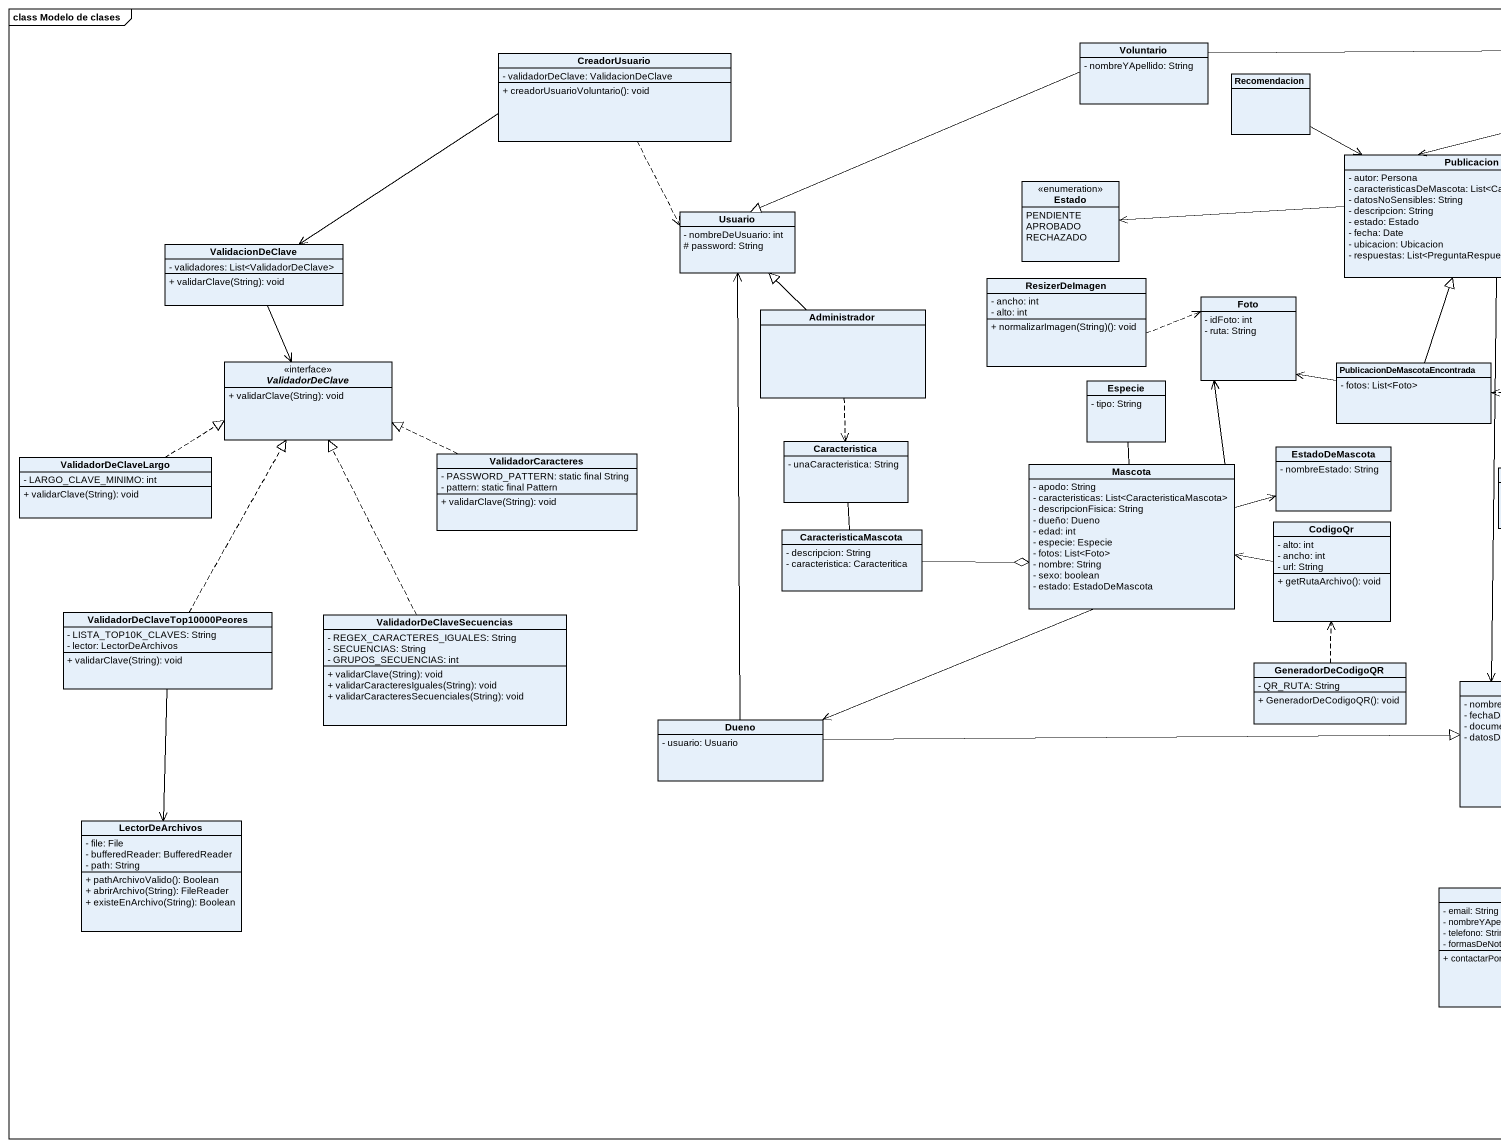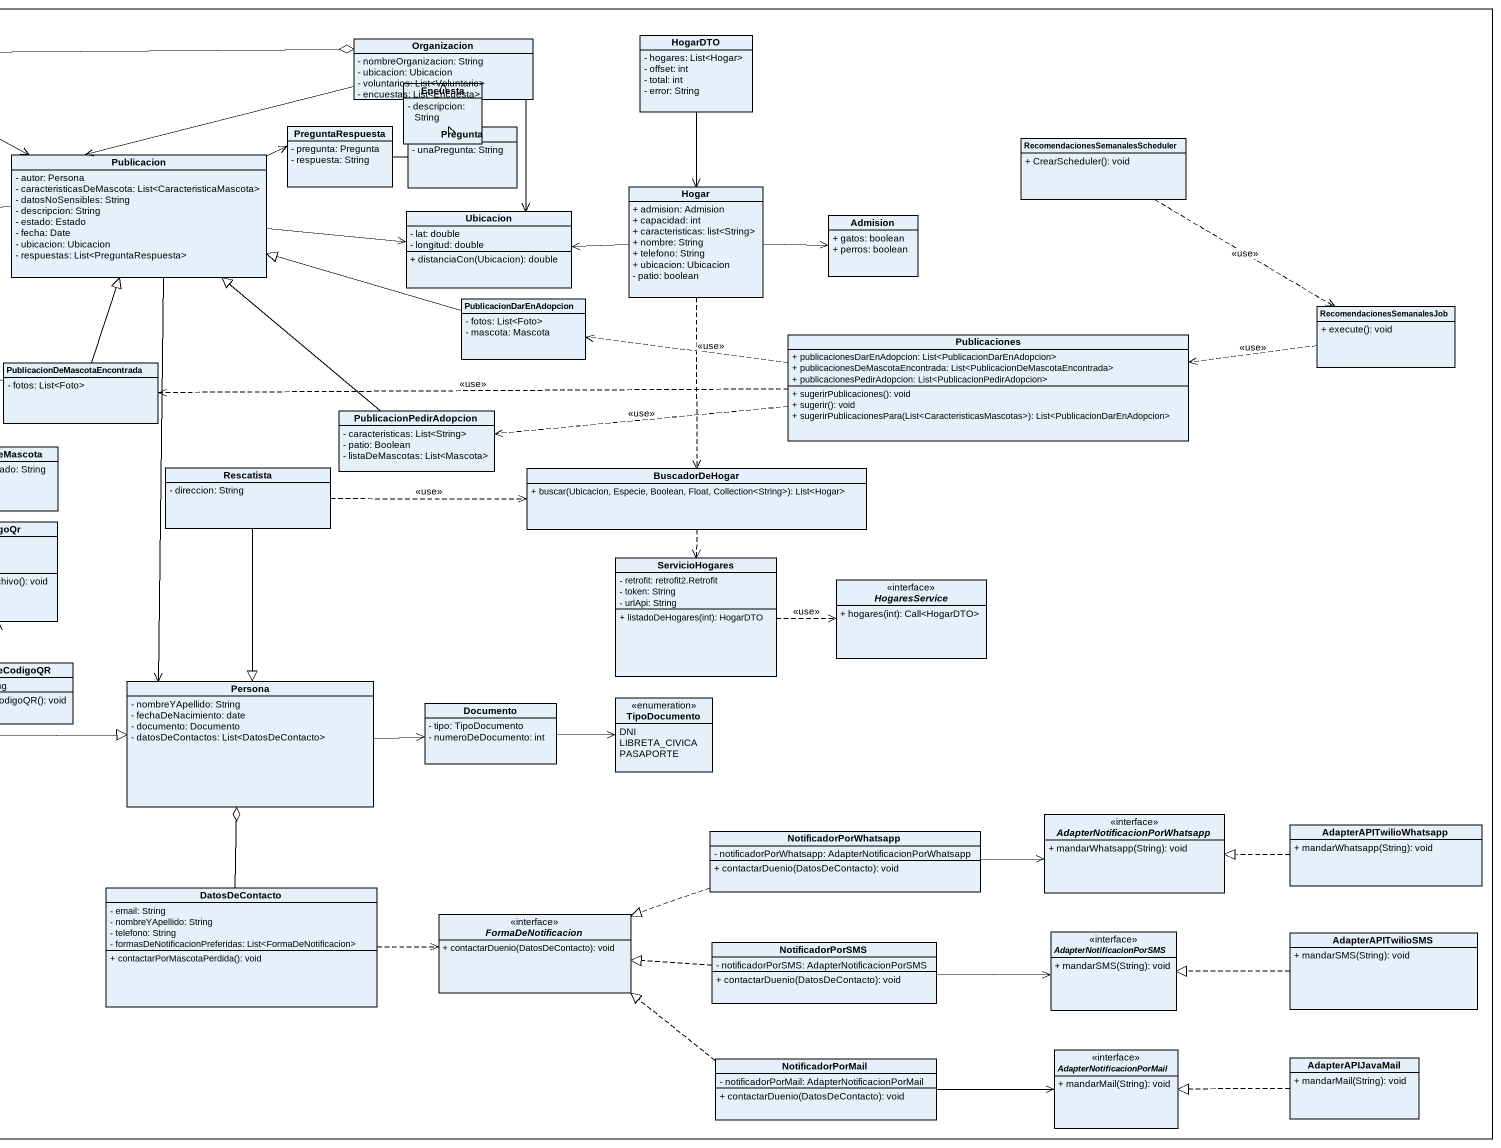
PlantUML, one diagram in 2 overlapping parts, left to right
@startuml
mainframe class Modelo de clases
hide circle
hide empty members
skinparam classAttributeIconSize 0
class Voluntario {
  - nombreYApellido: String
}
class Organizacion {
  - nombreOrganizacion: String
  - ubicacion: Ubicacion
  - voluntarios: List<Voluntario>
  - encuestas: List<Encuesta>
}
class HogarDTO {
  - hogares: List<Hogar>
  - offset: int
  - total: int
  - error: String
}
class CreadorUsuario {
  - validadorDeClave: ValidacionDeClave
  + creadorUsuarioVoluntario(): void
}
class Recomendacion
class Encuesta {
  - descripcion: String
}
class PreguntaRespuesta {
  - pregunta: Pregunta
  - respuesta: String
}
class Pregunta {
  - unaPregunta: String
}
class Publicacion {
  - autor: Persona
  - caracteristicasDeMascota: List<CaracteristicaMascota>
  - datosNoSensibles: String
  - descripcion: String
  - estado: Estado
  - fecha: Date
  - ubicacion: Ubicacion
  - respuestas: List<PreguntaRespuesta>
}
class "RecomendacionesSemanalesScheduler" as RecomendacionesSemanalesSche {
  + CrearScheduler(): void
}
enum Estado {
  PENDIENTE
  APROBADO
  RECHAZADO
}
class Hogar {
  + admision: Admision
  + capacidad: int
  + caracteristicas: list<String>
  + nombre: String
  + telefono: String
  + ubicacion: Ubicacion
  - patio: boolean
}
class ValidacionDeClave {
  - validadores: List<ValidadorDeClave>
  + validarClave(String): void
}
class Usuario {
  - nombreDeUsuario: int
  # password: String
}
class Ubicacion {
  - lat: double
  - longitud: double
  + distanciaCon(Ubicacion): double
}
class Admision {
  + gatos: boolean
  + perros: boolean
}
class ResizerDeImagen {
  - ancho: int
  - alto: int
  + normalizarImagen(String)(): void
}
class Administrador
class Foto {
  - idFoto: int
  - ruta: String
}
class PublicacionDarEnAdopcion {
  - fotos: List<Foto>
  - mascota: Mascota
}
class RecomendacionesSemanalesJob {
  + execute(): void
}
interface ValidadorDeClave <<interface>> {
  + validarClave(String): void
}
class "PublicacionDeMascotaEncontrada" as PublicacionDeMascotaEncontra {
  - fotos: List<Foto>
}
class Publicaciones {
  + publicacionesDarEnAdopcion: List<PublicacionDarEnAdopcion>
  + publicacionesDeMascotaEncontrada: List<PublicacionDeMascotaEncontrada>
  + publicacionesPedirAdopcion: List<PublicacionPedirAdopcion>
  + sugerirPublicaciones(): void
  + sugerir(): void
  + sugerirPublicacionesPara(List<CaracteristicasMascotas>): List<PublicacionDarEnAdopcion>
}
class Especie {
  - tipo: String
}
class Caracteristica {
  - unaCaracteristica: String
}
class PublicacionPedirAdopcion {
  - caracteristicas: List<String>
  - patio: Boolean
  - listaDeMascotas: List<Mascota>
}
class ValidadorDeClaveLargo {
  - LARGO_CLAVE_MINIMO: int
  + validarClave(String): void
}
class ValidadorCaracteres {
  - PASSWORD_PATTERN: static final String
  - pattern: static final Pattern
  + validarClave(String): void
}
class Mascota {
  - apodo: String
  - caracteristicas: List<CaracteristicaMascota>
  - descripcionFisica: String
  - dueño: Dueno
  - edad: int
  - especie: Especie
  - fotos: List<Foto>
  - nombre: String
  - sexo: boolean
  - estado: EstadoDeMascota
}
class EstadoDeMascota {
  - nombreEstado: String
}
class Rescatista {
  - direccion: String
}
class BuscadorDeHogar {
  + buscar(Ubicacion, Especie, Boolean, Float, Collection<String>): List<Hogar>
}
class CodigoQr {
  - alto: int
  - ancho: int
  - url: String
  + getRutaArchivo(): void
}
class CaracteristicaMascota {
  - descripcion: String
  - caracteristica: Caracteritica
}
class ServicioHogares {
  - retrofit: retrofit2.Retrofit
  - token: String
  - urlApi: String
  + listadoDeHogares(int): HogarDTO
}
interface HogaresService <<interface>> {
  + hogares(int): Call<HogarDTO>
}
class "ValidadorDeClaveTop10000Peores" as ValidadorDeClaveTop10000Peor {
  - LISTA_TOP10K_CLAVES: String
  - lector: LectorDeArchivos
  + validarClave(String): void
}
class ValidadorDeClaveSecuencias {
  - REGEX_CARACTERES_IGUALES: String
  - SECUENCIAS: String
  - GRUPOS_SECUENCIAS: int
  + validarClave(String): void
  + validarCaracteresIguales(String): void
  + validarCaracteresSecuenciales(String): void
}
class GeneradorDeCodigoQR {
  - QR_RUTA: String
  + GeneradorDeCodigoQR(): void
}
class Dueno {
  - usuario: Usuario
}
class Persona {
  - nombreYApellido: String
  - fechaDeNacimiento: date
  - documento: Documento
  - datosDeContactos: List<DatosDeContacto>
}
class Documento {
  - tipo: TipoDocumento
  - numeroDeDocumento: int
}
enum TipoDocumento {
  DNI
  LIBRETA_CIVICA
  PASAPORTE
}
class LectorDeArchivos {
  - file: File
  - bufferedReader: BufferedReader
  - path: String
  + pathArchivoValido(): Boolean
  + abrirArchivo(String): FileReader
  + existeEnArchivo(String): Boolean
}
class NotificadorPorWhatsapp {
  - notificadorPorWhatsapp: AdapterNotificacionPorWhatsapp
  + contactarDuenio(DatosDeContacto): void
}
interface "AdapterNotificacionPorWhatsapp" as AdapterNotificacionPorWhatsa <<interface>> {
  + mandarWhatsapp(String): void
}
class AdapterAPITwilioWhatsapp {
  + mandarWhatsapp(String): void
}
class DatosDeContacto {
  - email: String
  - nombreYApellido: String
  - telefono: String
  - formasDeNotificacionPreferidas: List<FormaDeNotificacion>
  + contactarPorMascotaPerdida(): void
}
interface FormaDeNotificacion <<interface>> {
  + contactarDuenio(DatosDeContacto): void
}
class NotificadorPorSMS {
  - notificadorPorSMS: AdapterNotificacionPorSMS
  + contactarDuenio(DatosDeContacto): void
}
interface AdapterNotificacionPorSMS <<interface>> {
  + mandarSMS(String): void
}
class AdapterAPITwilioSMS {
  + mandarSMS(String): void
}
class NotificadorPorMail {
  - notificadorPorMail: AdapterNotificacionPorMail
  + contactarDuenio(DatosDeContacto): void
}
interface AdapterNotificacionPorMail <<interface>> {
  + mandarMail(String): void
}
class AdapterAPIJavaMail {
  + mandarMail(String): void
}
Voluntario -right-o Organizacion
Voluntario -left-|> Usuario
Organizacion --> Encuesta
Organizacion -left-> Publicacion
Organizacion --> Ubicacion
HogarDTO --> Hogar
CreadorUsuario -left-> ValidacionDeClave
CreadorUsuario ..> Usuario
Recomendacion -right-> Publicacion
Encuesta --> Pregunta
Pregunta -left- PreguntaRespuesta
Publicacion -right-> PreguntaRespuesta
Publicacion -left-> Estado
Publicacion -right-> Ubicacion
Publicacion --> Persona
RecomendacionesSemanalesSche .right.> RecomendacionesSemanalesJob : <<use>>
Hogar -left-> Ubicacion
Hogar -right-> Admision
Hogar ..> BuscadorDeHogar
ValidacionDeClave --> ValidadorDeClave
ResizerDeImagen .right.> Foto
Administrador -up-|> Usuario
Administrador ..> Caracteristica
PublicacionDarEnAdopcion -left-|> Publicacion
RecomendacionesSemanalesJob .left.> Publicaciones : <<use>>
PublicacionDeMascotaEncontra -up-|> Publicacion
PublicacionDeMascotaEncontra -left-> Foto
Publicaciones .left.> PublicacionDarEnAdopcion : <<use>>
Publicaciones .left.> PublicacionDeMascotaEncontra : <<use>>
Publicaciones .left.> PublicacionPedirAdopcion : <<use>>
Especie -- Mascota
PublicacionPedirAdopcion -up-|> Publicacion
ValidadorDeClaveLargo .right.|> ValidadorDeClave
ValidadorCaracteres .left.|> ValidadorDeClave
Mascota -up-> Foto
Mascota -right-> EstadoDeMascota
Mascota -left-> Dueno
Rescatista .right.> BuscadorDeHogar : <<use>>
Rescatista --|> Persona
BuscadorDeHogar ..> ServicioHogares
CodigoQr -left-> Mascota
CaracteristicaMascota -up- Caracteristica
CaracteristicaMascota -right-o Mascota
ServicioHogares .right.> HogaresService : <<use>>
ValidadorDeClaveTop10000Peor .up.|> ValidadorDeClave
ValidadorDeClaveTop10000Peor --> LectorDeArchivos
ValidadorDeClaveSecuencias .up.|> ValidadorDeClave
GeneradorDeCodigoQR .up.> CodigoQr
Dueno -up-> Usuario
Dueno -right-|> Persona
Persona -right-> Documento
Documento -right-> TipoDocumento
NotificadorPorWhatsapp -right-> AdapterNotificacionPorWhatsa
NotificadorPorWhatsapp .left.|> FormaDeNotificacion
AdapterAPITwilioWhatsapp .left.|> AdapterNotificacionPorWhatsa
DatosDeContacto -up-o Persona
DatosDeContacto .right.> FormaDeNotificacion
NotificadorPorSMS .left.|> FormaDeNotificacion
NotificadorPorSMS -right-> AdapterNotificacionPorSMS
AdapterAPITwilioSMS .left.|> AdapterNotificacionPorSMS
NotificadorPorMail .left.|> FormaDeNotificacion
NotificadorPorMail -right-> AdapterNotificacionPorMail
AdapterAPIJavaMail .left.|> AdapterNotificacionPorMail
@enduml
